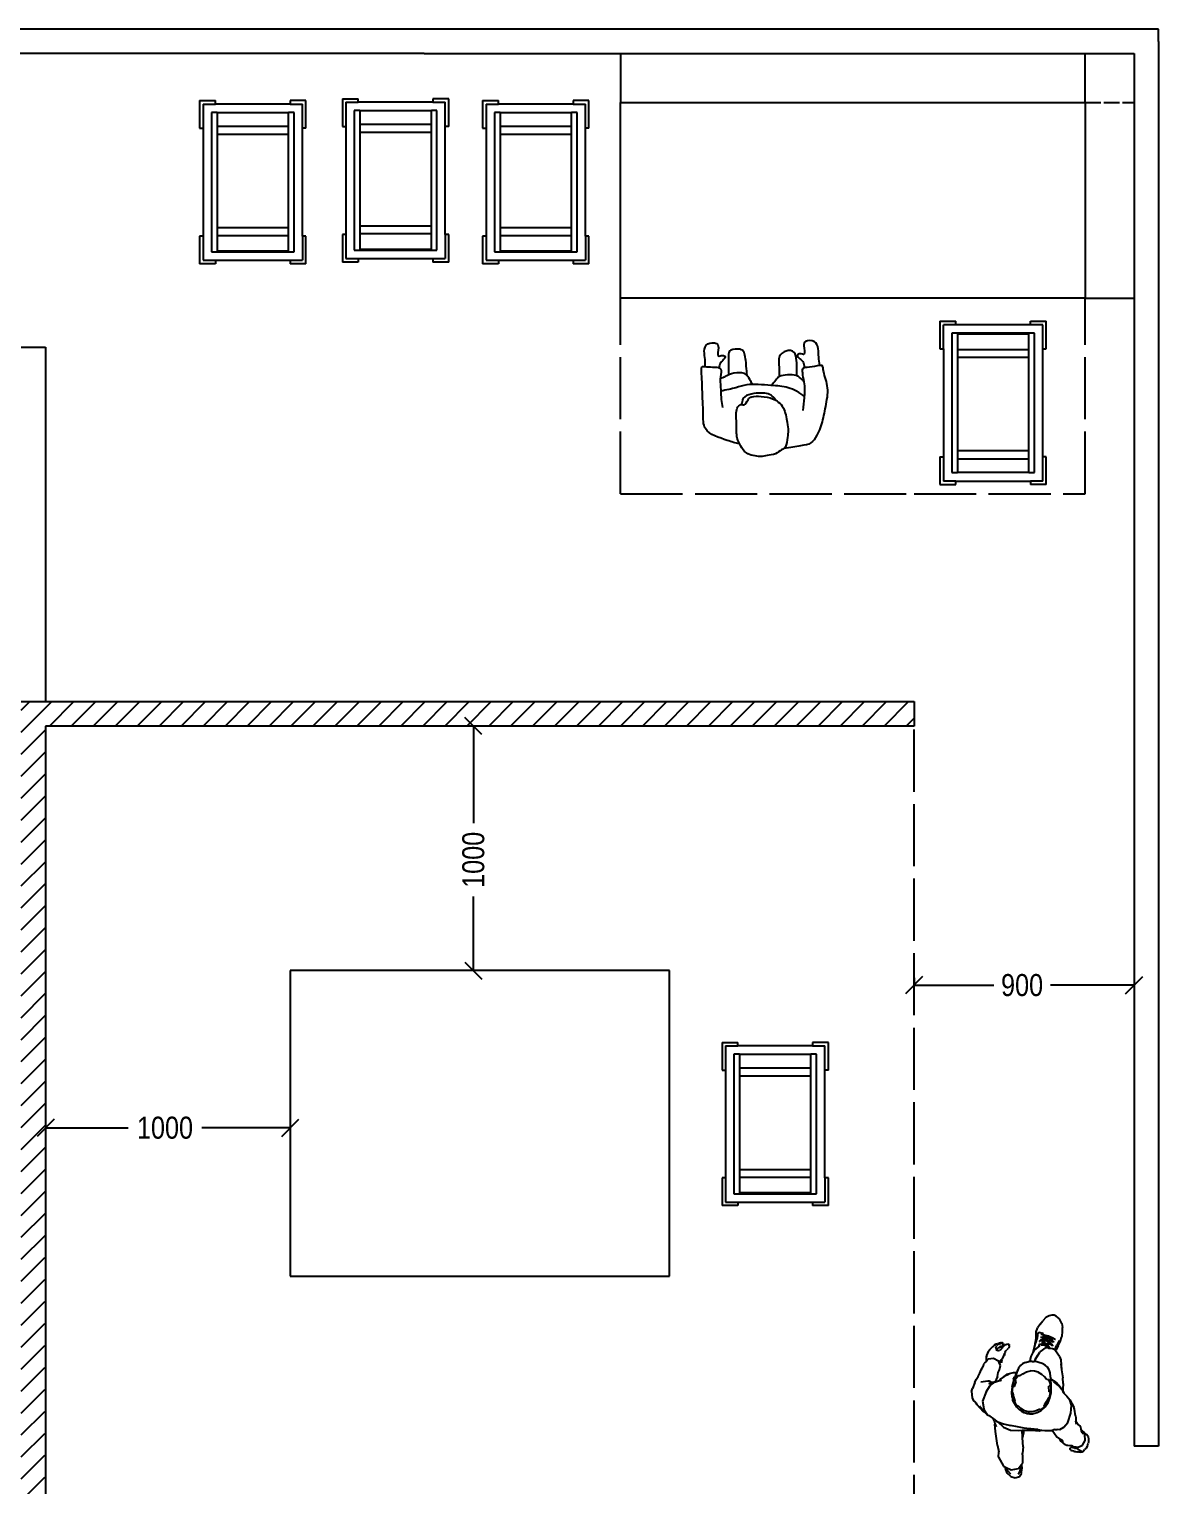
# Model space of a CAD drawing. Header units: millimetres. Extents: x -9564 to 78776, y -25260 to 24346.
# Drawn here: x 63986 to 68665, y -14037 to -8084 of the extents above; entities that cross this region are included whole.
import ezdxf

# ---------------------------------------------------------------- set-up
doc = ezdxf.new("R2010")
doc.units = ezdxf.units.MM
doc.header["$LTSCALE"] = 100
doc.linetypes.add('DASHED2', pattern=[0.762, 0.635, -0.127])
doc.linetypes.add('DASHEDX2', pattern=[3.048, 2.54, -0.508])
for name, color, linetype in [('Area proceso', 90, 'DASHEDX2'), ('Cotas secundarias', 81, 'Continuous'), ('Maquinas', 200, 'Continuous'), ('Mesas-estantes', 230, 'Continuous'), ('MUROS', 7, 'Continuous'), ('Personal', 20, 'Continuous'), ('Transporte semielaborado', 30, 'Continuous')]:
    doc.layers.add(name, color=color, linetype=linetype)
doc.styles.add('OpenSansCondensed-Light', font='OpenSansCondensed-Light.ttf')
doc.dimstyles.new('Cotas Mateo', dxfattribs={"dimtxt": 90, "dimasz": 70, "dimexe": 0.375, "dimexo": 0.125, "dimgap": 0.1, "dimtad": 1, "dimzin": 12, "dimdsep": 46, "dimtxsty": 'OpenSansCondensed-Light', "dimblk": 'OBLIQUE', "dimcen": 2.5, "dimazin": 3, "dimtfac": 0.5, "dimtmove": 2, "dimatfit": 3, "dimarcsym": 0})

# ---------------------------------------------------------------- blocks, each defined once
blk = doc.blocks.new('Bakery Trolley pl')
at = {"layer": 'Transporte semielaborado'}
for p, q in [((0.1804, 0.6253), (0.2371, 0.6253)), ((0.1804, 0.6253), (0.1804, 0.526)), ((0.2371, 0.6127), (0.1929, 0.6127)), ((0.1929, 0.526), (0.1929, 0.6127)), ((0.2229, 0.5827), (0.2229, 0.0827)), ((0.2429, 0.5827), (0.2229, 0.5827)), ((0.2371, 0.6127), (0.2371, 0.6253)), ((0.5048, 0.6127), (0.2371, 0.6127)), ((0.2429, 0.5827), (0.2429, 0.5798)), ((0.4989, 0.5827), (0.2429, 0.5827)), ((0.2429, 0.5798), (0.4989, 0.5798)), ((0.2429, 0.5798), (0.2429, 0.5245)), ((0.5189, 0.5827), (0.4989, 0.5827)), ((0.4989, 0.5798), (0.4989, 0.5827)), ((0.4989, 0.5245), (0.4989, 0.5798)), ((0.5048, 0.6127), (0.5048, 0.6253)), ((0.5048, 0.6253), (0.5615, 0.6253)), ((0.5489, 0.6127), (0.5048, 0.6127)), ((0.5189, 0.0827), (0.5189, 0.5827)), ((0.5489, 0.526), (0.5489, 0.6127)), ((0.5615, 0.526), (0.5615, 0.6253)), ((0.1804, 0.526), (0.1929, 0.526)), ((0.1929, 0.526), (0.1929, 0.1394)), ((0.2429, 0.5245), (0.4989, 0.5245)), ((0.2429, 0.5245), (0.2429, 0.4967)), ((0.4989, 0.4967), (0.4989, 0.5245)), ((0.5489, 0.526), (0.5615, 0.526)), ((0.5489, 0.1394), (0.5489, 0.526)), ((0.2429, 0.4967), (0.4989, 0.4967)), ((0.2429, 0.4967), (0.2429, 0.1615)), ((0.4989, 0.1615), (0.4989, 0.4967)), ((0.2429, 0.1615), (0.4989, 0.1615)), ((0.2429, 0.1615), (0.2429, 0.1325)), ((0.4989, 0.1325), (0.4989, 0.1615)), ((0.1804, 0.1394), (0.1929, 0.1394)), ((0.1804, 0.1394), (0.1804, 0.0402)), ((0.1929, 0.1394), (0.1929, 0.0527)), ((0.2429, 0.1325), (0.4989, 0.1325)), ((0.2429, 0.1325), (0.2429, 0.0827)), ((0.4989, 0.0827), (0.4989, 0.1325)), ((0.5615, 0.1394), (0.5489, 0.1394)), ((0.5489, 0.0527), (0.5489, 0.1394)), ((0.5615, 0.0402), (0.5615, 0.1394)), ((0.2371, 0.0527), (0.1929, 0.0527)), ((0.2229, 0.0827), (0.2429, 0.0827)), ((0.2371, 0.0402), (0.2371, 0.0527)), ((0.2371, 0.0527), (0.5048, 0.0527)), ((0.4989, 0.0827), (0.2429, 0.0827)), ((0.4989, 0.0827), (0.5189, 0.0827)), ((0.5048, 0.0527), (0.5048, 0.0402)), ((0.5489, 0.0527), (0.5048, 0.0527)), ((0.1804, 0.0402), (0.2371, 0.0402)), ((0.5615, 0.0402), (0.5048, 0.0402))]:
    blk.add_line(p, q, dxfattribs=at)
blk = doc.blocks.new('pa17-16')
for points, knots in [([(5.62, 2.5537), (5.6188, 2.5427), (5.6154, 2.5253), (5.6223, 2.4901), (5.6346, 2.4293), (5.661, 2.4064), (5.685, 2.3908), (5.7322, 2.3832), (5.7723, 2.3842), (5.7881, 2.3969), (5.8018, 2.4268), (5.8146, 2.4162), (5.8324, 2.4305), (5.8382, 2.4568), (5.8318, 2.5038), (5.8344, 2.5615), (5.8137, 2.5937), (5.7944, 2.6284), (5.7307, 2.6388), (5.7037, 2.6296), (5.6679, 2.626), (5.6442, 2.6055), (5.6228, 2.5961), (5.6214, 2.5667), (5.62, 2.5537)], [0, 0, 0, 0, 0.297584, 0.631064, 1.068635, 1.39533, 1.69617, 2.097861, 2.458938, 2.716293, 3.010442, 3.199165, 3.447293, 3.731671, 4.119196, 4.541864, 4.881702, 5.22714, 5.673063, 5.989311, 6.327668, 6.644571, 6.906626, 7.259736, 7.259736, 7.259736, 7.259736]), ([(5.5575, 2.4391), (5.5549, 2.4218), (5.5525, 2.3852), (5.5491, 2.3329), (5.5712, 2.2599), (5.5431, 2.2589), (5.5029, 2.2526), (5.4793, 2.2435), (5.4785, 2.2813), (5.4499, 2.3438), (5.4658, 2.4235), (5.4776, 2.5033), (5.5116, 2.5798), (5.5552, 2.585), (5.608, 2.5962), (5.6336, 2.6001)], [0, 0, 0, 0, 0.404899, 0.829805, 1.276298, 1.516647, 1.885942, 2.122553, 2.418487, 2.881882, 3.382407, 3.897515, 4.613825, 5.020942, 5.393355, 5.393355, 5.393355, 5.393355]), ([(5.8196, 2.5846), (5.837, 2.5819), (5.8817, 2.5675), (5.9755, 2.5418), (5.972, 2.4609), (5.9791, 2.3926), (5.9812, 2.315), (5.9891, 2.2612), (5.9692, 2.2664), (5.9401, 2.2663), (5.9063, 2.2668), (5.9005, 2.2811), (5.909, 2.3184), (5.9007, 2.3606), (5.9019, 2.4011), (5.8964, 2.4238), (5.8933, 2.4348)], [6.682038, 6.682038, 6.682038, 6.682038, 7.076266, 7.806153, 8.304227, 8.77662, 9.284333, 9.649979, 9.844608, 10.160206, 10.472731, 10.661147, 10.998544, 11.371438, 11.724832, 12.051545, 12.051545, 12.051545, 12.051545]), ([(5.5522, 2.3809), (5.573, 2.3653), (5.6222, 2.3398), (5.6924, 2.3383), (5.7952, 2.3323), (5.8376, 2.352), (5.881, 2.3613), (5.9019, 2.366)], [0, 0, 0, 0, 0.49262, 0.970296, 1.525877, 1.91054, 2.357805, 2.357805, 2.357805, 2.357805]), ([(5.6724, 2.3994), (5.675, 2.3947), (5.6837, 2.383), (5.7041, 2.3718), (5.7348, 2.3697), (5.774, 2.3728), (5.8085, 2.3874), (5.8116, 2.4015), (5.8144, 2.4199)], [0.121052, 0.121052, 0.121052, 0.121052, 0.297289, 0.584433, 0.895396, 1.26174, 1.600834, 1.760925, 1.760925, 1.760925, 1.760925]), ([(5.5552, 2.3206), (5.5597, 2.3147), (5.5706, 2.3043), (5.5892, 2.2916), (5.6248, 2.2913), (5.6613, 2.2967), (5.6731, 2.3154), (5.6858, 2.3299), (5.6912, 2.3378)], [0, 0, 0, 0, 0.262594, 0.520609, 0.853848, 1.185107, 1.43842, 1.738028, 1.738028, 1.738028, 1.738028]), ([(5.7713, 2.3359), (5.7736, 2.3305), (5.7786, 2.3203), (5.7954, 2.2951), (5.8154, 2.2848), (5.8612, 2.2906), (5.8838, 2.3057), (5.8988, 2.3117), (5.9058, 2.3148)], [0, 0, 0, 0, 0.233477, 0.532145, 0.79329, 1.163492, 1.458071, 1.725911, 1.725911, 1.725911, 1.725911]), ([(5.4915, 2.2484), (5.4936, 2.2374), (5.4981, 2.215), (5.4968, 2.1806), (5.512, 2.1445), (5.5569, 2.147), (5.5634, 2.1681), (5.5498, 2.2128), (5.5753, 2.1995), (5.5912, 2.209), (5.5741, 2.2257), (5.5617, 2.2339), (5.5559, 2.2515), (5.5556, 2.26)], [0, 0, 0, 0, 0.324329, 0.654038, 0.980089, 1.31306, 1.562526, 1.890179, 2.123217, 2.319335, 2.559559, 2.78492, 3.066636, 3.066636, 3.066636, 3.066636]), ([(5.5867, 2.2952), (5.5866, 2.2877), (5.5872, 2.2667), (5.5883, 2.1873), (5.6353, 2.19), (5.6673, 2.2128), (5.6606, 2.2618), (5.6599, 2.2881), (5.6606, 2.3008)], [0.078483, 0.078483, 0.078483, 0.078483, 0.321516, 0.797556, 1.122606, 1.448668, 1.830958, 2.166281, 2.166281, 2.166281, 2.166281]), ([(5.7943, 2.2992), (5.7951, 2.2858), (5.7984, 2.2614), (5.8038, 2.2002), (5.8255, 2.1869), (5.8672, 2.191), (5.8755, 2.2117), (5.8718, 2.2605), (5.8715, 2.286), (5.871, 2.2978)], [0, 0, 0, 0, 0.353805, 0.775896, 1.041599, 1.377968, 1.615337, 2.001902, 2.313716, 2.313716, 2.313716, 2.313716]), ([(5.9713, 2.2652), (5.9703, 2.2553), (5.9686, 2.234), (5.9786, 2.2017), (5.9668, 2.1644), (5.9218, 2.1628), (5.9134, 2.1832), (5.9229, 2.229), (5.8988, 2.2135), (5.882, 2.2215), (5.8976, 2.2397), (5.908, 2.248), (5.912, 2.2618), (5.9127, 2.2683)], [0.038839, 0.038839, 0.038839, 0.038839, 0.324329, 0.654038, 0.980089, 1.31306, 1.562526, 1.890179, 2.123217, 2.319335, 2.559559, 2.78492, 2.989829, 2.989829, 2.989829, 2.989829])]:
    blk.add_open_spline(points, degree=3, knots=knots)
blk = doc.blocks.new('_OBLIQUE')
at = {"color": 0, "linetype": 'ByBlock'}
blk.add_line((-0.5, -0.5), (0.5, 0.5), dxfattribs=at)
blk = doc.blocks.new('*D44')
at = {"layer": 'Cotas secundarias', "color": 0, "lineweight": -2, "transparency": 16777216}
for p, q in [((64053.1, -12559.2), (64053.1, -12577.6)), ((65053.1, -12559.2), (65053.1, -12577.6)), ((64053.1, -12577.2), (64390.9, -12577.2)), ((65053.1, -12577.2), (64691.1, -12577.2))]:
    blk.add_line(p, q, dxfattribs=at)
at = {"layer": 'Defpoints', "color": 0, "transparency": 16777216}
for p in [(64053.1, -12559.1), (65053.1, -12559.1), (64053.1, -12577.2)]:
    blk.add_point(p, dxfattribs=at)
at = {"layer": 'Cotas secundarias', "color": 0, "lineweight": -2, "transparency": 16777216, "xscale": 70, "yscale": 70, "zscale": 70, "rotation": 180}
blk.add_blockref('_OBLIQUE', (64053.1, -12577.2), dxfattribs=at)
at = {"layer": 'Cotas secundarias', "color": 0, "lineweight": -2, "transparency": 16777216, "xscale": 70, "yscale": 70, "zscale": 70}
blk.add_blockref('_OBLIQUE', (65053.1, -12577.2), dxfattribs=at)
at = {"layer": 'Cotas secundarias', "color": 0, "transparency": 16777216, "insert": (64541, -12577.2), "char_height": 90, "attachment_point": 5, "style": 'OpenSansCondensed-Light'}
blk.add_mtext('1000', dxfattribs=at)
blk = doc.blocks.new('*D45')
at = {"layer": 'Cotas secundarias', "color": 0, "lineweight": -2, "transparency": 16777216}
for p, q in [((65828, -10934.1), (65801.4, -10934.1)), ((65801.8, -10934.1), (65801.8, -11331.1)), ((65801.8, -11934.1), (65801.8, -11631.3)), ((65828, -11934.1), (65801.4, -11934.1))]:
    blk.add_line(p, q, dxfattribs=at)
at = {"layer": 'Defpoints', "color": 0, "transparency": 16777216}
for p in [(65801.8, -10934.1), (65828.1, -10934.1), (65828.1, -11934.1)]:
    blk.add_point(p, dxfattribs=at)
at = {"layer": 'Cotas secundarias', "color": 0, "lineweight": -2, "transparency": 16777216, "xscale": 70, "yscale": 70, "zscale": 70}
for p, rotation in [((65801.8, -10934.1), 90), ((65801.8, -11934.1), 270)]:
    blk.add_blockref('_OBLIQUE', p, dxfattribs=dict(at, rotation=rotation))
at = {"layer": 'Cotas secundarias', "color": 0, "transparency": 16777216, "insert": (65801.8, -11481.2), "char_height": 90, "attachment_point": 5, "rotation": 90, "style": 'OpenSansCondensed-Light'}
blk.add_mtext('1000', dxfattribs=at)
blk = doc.blocks.new('*D46')
at = {"layer": 'Cotas secundarias', "color": 0, "lineweight": -2, "transparency": 16777216}
for p, q in [((67603.1, -11963.3), (67603.1, -11994.3)), ((68503.1, -11963.3), (68503.1, -11994.3)), ((67603.1, -11993.9), (67929, -11993.9)), ((68503.1, -11993.9), (68160.6, -11993.9))]:
    blk.add_line(p, q, dxfattribs=at)
at = {"layer": 'Defpoints', "color": 0, "transparency": 16777216}
for p in [(67603.1, -11963.2), (68503.1, -11963.2), (68503.1, -11993.9)]:
    blk.add_point(p, dxfattribs=at)
at = {"layer": 'Cotas secundarias', "color": 0, "lineweight": -2, "transparency": 16777216, "xscale": 70, "yscale": 70, "zscale": 70, "rotation": 180}
blk.add_blockref('_OBLIQUE', (67603.1, -11993.9), dxfattribs=at)
at = {"layer": 'Cotas secundarias', "color": 0, "lineweight": -2, "transparency": 16777216, "xscale": 70, "yscale": 70, "zscale": 70}
blk.add_blockref('_OBLIQUE', (68503.1, -11993.9), dxfattribs=at)
at = {"layer": 'Cotas secundarias', "color": 0, "transparency": 16777216, "insert": (68044.8, -11993.9), "char_height": 90, "attachment_point": 5, "style": 'OpenSansCondensed-Light'}
blk.add_mtext('900', dxfattribs=at)

msp = doc.modelspace()

# ---------------------------------------------------------------- hatches: boundary and pattern name
at = {"layer": 'Maquinas', "linetype": 'DASHED2', "true_color": 0xffffff}
h = msp.add_hatch(dxfattribs=at)
h.set_pattern_fill('ANSI31', scale=20)
h.set_pattern_definition([(45, (24911.81, 198.96), (-44.90128, 44.90128), [])])
h.paths.add_polyline_path([(64053.09, -17333.574), (64045.986, -17333.574), (64045.986, -16753.574), (64053.09, -10934.072), (67603.09, -10934.072), (67603.09, -10884.072), (67603.09, -10834.072), (63953.09, -10834.072), (63953.09, -20427.871), (63948.538, -21807.991), (68865.508, -21807.991), (68865.508, -21707.991), (64053.09, -21707.991)])

# ---------------------------------------------------------------- linework, layer by layer
for p, q in [((68603.09, -8134.072), (68603.09, -13878.309)), ((64364.011, -8184.072), (58079.848, -8184.139)), ((65600.575, -8184.072), (64364.011, -8184.072)), ((65600.575, -8184.072), (67603.09, -8184.072)), ((67603.09, -8184.072), (67803.09, -8184.072)), ((67803.09, -8184.072), (68303.09, -8184.072)), ((68303.09, -8184.072), (68503.09, -8184.072)), ((68503.09, -8184.072), (68503.09, -10335.127)), ((68503.09, -10335.127), (68503.09, -13878.309)), ((63953.09, -10834.072), (67603.09, -10834.072)), ((64053.09, -10934.072), (64053.09, -21707.991)), ((67603.09, -10934.072), (64053.09, -10934.072))]:
    msp.add_line(p, q)
at = {"color": 3, "linetype": 'DASHED2'}
msp.add_line((68303.09, -8384.072), (68503.09, -8384.072), dxfattribs=at)
at = {"linetype": 'DASHED2'}
for p, q in [((67603.09, -10834.072), (67603.09, -10884.072)), ((67603.09, -10884.072), (67603.09, -10934.072))]:
    msp.add_line(p, q, dxfattribs=at)
at = {"layer": 'Area proceso', "color": 3}
for p, q in [((66403.09, -8184.072), (66403.09, -8384.072)), ((68303.09, -8384.072), (68303.09, -8184.072)), ((66403.09, -9984.072), (66403.09, -9184.072)), ((68303.09, -9984.072), (68303.09, -9184.072)), ((68303.09, -9184.072), (68503.09, -9184.072)), ((66403.09, -9984.072), (67603.09, -9984.072)), ((67603.09, -9984.072), (68303.09, -9984.072)), ((67603.09, -16384.072), (67603.09, -10934.072))]:
    msp.add_line(p, q, dxfattribs=at)
at = {"layer": 'Maquinas', "color": 0}
for p, q in [((63953.09, -9384.077), (64053.09, -9384.077)), ((64053.09, -9384.077), (64053.09, -10834.072))]:
    msp.add_line(p, q, dxfattribs=at)
at = {"layer": 'Maquinas'}
for p, q in [((66603.09, -11934.072), (65053.09, -11934.072)), ((65053.09, -11934.072), (65053.09, -13184.072)), ((66603.09, -13184.072), (66603.09, -11934.072)), ((65053.09, -13184.072), (66603.09, -13184.072))]:
    msp.add_line(p, q, dxfattribs=at)
at = {"layer": 'Mesas-estantes'}
for p, q in [((66403.09, -9184.072), (66403.09, -8384.072)), ((66403.09, -8384.072), (68303.09, -8384.072)), ((68303.09, -8384.072), (68303.09, -9184.072)), ((67603.09, -9184.072), (66403.09, -9184.072)), ((68303.09, -9184.072), (67603.09, -9184.072))]:
    msp.add_line(p, q, dxfattribs=at)
at = {"layer": 'MUROS', "color": 0}
for p, q in [((68503.09, -8084.072), (58079.848, -8084.072)), ((68603.09, -8084.072), (68503.09, -8084.072)), ((68603.09, -8134.072), (68603.09, -8084.072)), ((68603.09, -13878.309), (68503.09, -13878.309))]:
    msp.add_line(p, q, dxfattribs=at)
at = {"layer": 'Personal'}
for p, q in [((68107.768, -13396.395), (68109.029, -13393.916)), ((68118.738, -13379.648), (68109.029, -13393.916)), ((68118.738, -13379.648), (68129.659, -13365.828)), ((68141.527, -13352.094), (68129.659, -13365.828)), ((68155.878, -13345.54), (68141.527, -13352.094)), ((68166.812, -13342.777), (68155.878, -13345.54)), ((68175.919, -13343.807), (68166.812, -13342.777)), ((68184.336, -13347.717), (68175.919, -13343.807)), ((68197.095, -13358.55), (68184.336, -13347.717)), ((68206.646, -13376.878), (68197.095, -13358.55)), ((68206.646, -13376.878), (68209.581, -13393.255)), ((68210.632, -13409.472), (68209.581, -13393.255)), ((68098.73, -13458.662), (68101.517, -13446.304)), ((68101.909, -13450.315), (68098.73, -13458.662)), ((68101.517, -13446.304), (68102.236, -13436.087)), ((68101.517, -13446.304), (68102.568, -13441.647)), ((68101.909, -13450.315), (68107.684, -13435.396)), ((68102.236, -13436.087), (68102.719, -13411.566)), ((68103.299, -13436.089), (68102.568, -13441.647)), ((68102.568, -13441.647), (68103.743, -13436.435)), ((68102.719, -13411.566), (68107.768, -13396.395)), ((68107.684, -13435.396), (68110.539, -13415.878)), ((68110.539, -13415.878), (68115.421, -13412.576)), ((68115.421, -13412.576), (68125.962, -13416.407)), ((68116.522, -13447.572), (68116.517, -13448.321)), ((68116.517, -13448.321), (68116.541, -13450.86)), ((68116.564, -13448.329), (68116.517, -13448.321)), ((68119.699, -13445.576), (68116.522, -13447.572)), ((68116.541, -13450.86), (68117.701, -13451.025)), ((68119.001, -13450.162), (68118.447, -13450.489)), ((68121.299, -13448.786), (68119.001, -13450.162)), ((68128.485, -13444.343), (68119.699, -13445.576)), ((68123.385, -13433.859), (68120.601, -13434.205)), ((68128.165, -13447.813), (68121.299, -13448.786)), ((68122.176, -13421.619), (68122.09, -13421.843)), ((68124.45, -13422.364), (68122.176, -13421.619)), ((68129.514, -13434.013), (68123.385, -13433.859)), ((68131.166, -13424.08), (68124.45, -13422.364)), ((68124.832, -13436.419), (68124.68, -13436.438)), ((68127.269, -13436.462), (68124.832, -13436.419)), ((68127.915, -13450.525), (68125.061, -13461.29)), ((68132.295, -13420.053), (68125.962, -13416.407)), ((68128.165, -13447.813), (68127.915, -13450.525)), ((68133.464, -13447.061), (68128.165, -13447.813)), ((68129.211, -13436.475), (68128.485, -13444.343)), ((68132.941, -13443.718), (68128.485, -13444.343)), ((68136.552, -13436.623), (68129.387, -13436.499)), ((68137.841, -13456.507), (68129.396, -13452.016)), ((68130.654, -13426.825), (68129.514, -13434.013)), ((68135.955, -13434.175), (68129.514, -13434.013)), ((68132.295, -13420.053), (68131.166, -13424.08)), ((68135.296, -13425.136), (68131.166, -13424.08)), ((68135.073, -13428.21), (68131.398, -13427.189)), ((68138.124, -13440.847), (68132.557, -13438.79)), ((68132.941, -13443.718), (68137.809, -13443.734)), ((68134.629, -13430.372), (68133.018, -13429.645)), ((68133.464, -13447.061), (68144.002, -13447.134)), ((68144.42, -13434.228), (68134.629, -13430.372)), ((68152.238, -13432.536), (68135.073, -13428.21)), ((68152.89, -13429.726), (68135.296, -13425.136)), ((68140.533, -13434.612), (68135.955, -13434.175)), ((68147.849, -13437.541), (68136.552, -13436.623)), ((68137.809, -13443.734), (68137.054, -13443.424)), ((68137.809, -13443.734), (68137.85, -13443.757)), ((68137.85, -13443.757), (68143.861, -13443.805)), ((68143.861, -13443.805), (68138.124, -13440.847)), ((68147.001, -13435.23), (68140.533, -13434.612)), ((68143.861, -13443.805), (68145.243, -13443.817)), ((68144.002, -13447.134), (68147.696, -13449.162)), ((68144.002, -13447.134), (68145.024, -13447.141)), ((68147.001, -13435.23), (68144.42, -13434.228)), ((68145.623, -13447.318), (68145.024, -13447.141)), ((68157.182, -13447.34), (68145.243, -13443.817)), ((68148.547, -13435.378), (68147.001, -13435.23)), ((68158.355, -13459.191), (68147.696, -13449.162)), ((68148.661, -13437.606), (68147.849, -13437.541)), ((68148.547, -13435.378), (68161.095, -13438.146)), ((68151.663, -13438.292), (68148.661, -13437.606)), ((68152.028, -13449.207), (68150.546, -13447.887)), ((68156.075, -13450.401), (68152.028, -13449.207)), ((68160.213, -13456.503), (68152.028, -13449.207)), ((68168.784, -13439.339), (68152.238, -13432.536)), ((68170.224, -13436.945), (68152.89, -13429.726)), ((68153.898, -13440.157), (68153.967, -13440.184)), ((68163.205, -13446.695), (68153.967, -13440.184)), ((68156.569, -13439.412), (68155.891, -13438.963)), ((68159.557, -13451.956), (68156.075, -13450.401)), ((68160.025, -13440.201), (68156.569, -13439.412)), ((68165.029, -13445.015), (68156.569, -13439.412)), ((68168.854, -13452.881), (68157.182, -13447.34)), ((68160.025, -13440.201), (68162.929, -13441.139)), ((68161.095, -13438.146), (68169.041, -13440.328)), ((68164.848, -13454.319), (68161.731, -13452.927)), ((68171.961, -13454.15), (68163.205, -13446.695)), ((68174.216, -13452.604), (68165.029, -13445.015)), ((68173.76, -13442.12), (68168.784, -13439.339)), ((68168.854, -13452.881), (68169.552, -13453.203)), ((68179.512, -13442.063), (68170.224, -13436.945)), ((68175.483, -13454.05), (68174.216, -13452.604)), ((68180.866, -13443.005), (68179.512, -13442.063)), ((68196.913, -13446.486), (68187.136, -13465.776)), ((68191.713, -13468.468), (68201.473, -13447.909)), ((68201.473, -13447.909), (68206.578, -13434.251)), ((68206.578, -13434.251), (68208.864, -13428.452)), ((68206.578, -13434.251), (68207.641, -13431.408)), ((68208.864, -13428.452), (68210.632, -13409.472)), ((67899.25, -13515.25), (67900.02, -13511.23)), ((67899.25, -13515.25), (67899.941, -13511.32)), ((67899.941, -13511.32), (67900.054, -13511.05)), ((67899.941, -13511.32), (67900.02, -13511.23)), ((67900.02, -13511.23), (67900.054, -13511.05)), ((67900.054, -13511.05), (67901.098, -13505.597)), ((67906.478, -13491.939), (67901.098, -13505.597)), ((67906.478, -13491.939), (67913.143, -13484.076)), ((67913.143, -13484.076), (67922.634, -13474.059)), ((67925.104, -13472.215), (67922.634, -13474.059)), ((67930.113, -13466.856), (67925.104, -13472.215)), ((67932.528, -13464.351), (67930.113, -13466.856)), ((67932.528, -13464.351), (67936.721, -13461.591)), ((67941.392, -13461.529), (67936.721, -13461.591)), ((67939.129, -13472.058), (67937.969, -13473.533)), ((67938.453, -13480.088), (67937.969, -13473.533)), ((67943.357, -13486.558), (67938.453, -13480.088)), ((67938.838, -13484.948), (67943.357, -13486.558)), ((67939.129, -13472.058), (67942.217, -13466.627)), ((67941.392, -13461.529), (67945.351, -13460.725)), ((67943.83, -13464.044), (67942.217, -13466.627)), ((67943.186, -13483.377), (67942.465, -13478.633)), ((67943.186, -13483.377), (67946.001, -13478.517)), ((67943.58, -13485.968), (67943.186, -13483.377)), ((67943.357, -13486.558), (67944.364, -13486.916)), ((67944.364, -13486.916), (67943.58, -13485.968)), ((67946.569, -13463.258), (67943.83, -13464.044)), ((67944.364, -13486.916), (67945.819, -13487.435)), ((67949.259, -13458.791), (67945.351, -13460.725)), ((67947.315, -13486.154), (67945.819, -13487.435)), ((67945.819, -13487.435), (67947.924, -13488.185)), ((67946.152, -13478.151), (67946.001, -13478.517)), ((67946.775, -13476.631), (67946.152, -13478.151)), ((67949.115, -13477.036), (67946.152, -13478.151)), ((67950.82, -13461.948), (67946.569, -13463.258)), ((67947.854, -13488.212), (67947.924, -13488.185)), ((67947.924, -13488.185), (67953.406, -13486.032)), ((67949.115, -13477.036), (67951.685, -13475.28)), ((67952.632, -13458.101), (67949.259, -13458.791)), ((67954.742, -13460.485), (67950.82, -13461.948)), ((67951.685, -13475.28), (67953.908, -13473.761)), ((67952.657, -13475.151), (67951.685, -13475.28)), ((67955.707, -13457.498), (67952.632, -13458.101)), ((67957.441, -13474.069), (67952.657, -13475.151)), ((67957.513, -13483.733), (67953.406, -13486.032)), ((67954.367, -13473.278), (67953.908, -13473.761)), ((67956.5, -13471.035), (67954.367, -13473.278)), ((67956.158, -13472.896), (67954.367, -13473.278)), ((67957.125, -13459.768), (67954.742, -13460.485)), ((67958.54, -13456.644), (67955.707, -13457.498)), ((67959.173, -13471.75), (67956.158, -13472.896)), ((67959.854, -13459.473), (67957.125, -13459.768)), ((67960.494, -13473.396), (67957.441, -13474.069)), ((67962.455, -13479.626), (67957.513, -13483.733)), ((67959.285, -13456.053), (67958.54, -13456.644)), ((67959.496, -13456.356), (67958.54, -13456.644)), ((67961.267, -13470.954), (67959.173, -13471.75)), ((67959.326, -13471.776), (67959.173, -13471.75)), ((67959.285, -13456.053), (67961.777, -13455.668)), ((67959.326, -13471.776), (67961.984, -13473.657)), ((67963.787, -13458.462), (67959.854, -13459.473)), ((67961.984, -13473.657), (67960.494, -13473.396)), ((67965.237, -13468.41), (67961.267, -13470.954)), ((67963.639, -13455.867), (67961.777, -13455.668)), ((67961.984, -13473.657), (67963.628, -13476.667)), ((67962.455, -13479.626), (67963.162, -13478.559)), ((67963.125, -13522.677), (67969.606, -13511.241)), ((67963.162, -13478.559), (67965.34, -13475.27)), ((67963.628, -13476.667), (67963.162, -13478.559)), ((67966.344, -13457.974), (67963.639, -13455.867)), ((67966.344, -13457.974), (67963.787, -13458.462)), ((67965.237, -13468.41), (67967.188, -13466.663)), ((67965.34, -13475.27), (67966.728, -13473.038)), ((67967.082, -13458.841), (67966.344, -13457.974)), ((67968.266, -13471.018), (67966.728, -13473.038)), ((67967.082, -13458.841), (67968.375, -13461.871)), ((67967.188, -13466.663), (67967.613, -13464.491)), ((67968.375, -13461.871), (67967.613, -13464.491)), ((67967.613, -13464.491), (67968.029, -13462.367)), ((67971.169, -13467.766), (67968.266, -13471.018)), ((67969.606, -13511.241), (67970.35, -13508.334)), ((67970.35, -13508.334), (67971.717, -13502.998)), ((67971.212, -13507.843), (67970.35, -13508.334)), ((67971.169, -13467.766), (67974.605, -13465.03)), ((67972.767, -13505.194), (67971.212, -13507.843)), ((67971.717, -13502.998), (67972.588, -13501.389)), ((67971.717, -13502.998), (67971.767, -13502.808)), ((67972.584, -13501.349), (67972.685, -13501.21)), ((67972.584, -13501.349), (67972.588, -13501.389)), ((67972.588, -13501.389), (67972.666, -13502.084)), ((67972.679, -13501.179), (67973.354, -13499.974)), ((67972.679, -13501.179), (67972.685, -13501.21)), ((67972.685, -13501.21), (67972.848, -13502.083)), ((67972.848, -13502.083), (67972.767, -13505.194)), ((67973.354, -13499.974), (67975.337, -13495.598)), ((67974.605, -13465.03), (67978.847, -13462.615)), ((67975.898, -13492.595), (67975.337, -13495.598)), ((67975.898, -13492.595), (67977.177, -13490.53)), ((67976.068, -13491.69), (67975.898, -13492.595)), ((67977.177, -13490.53), (67980.843, -13486.976)), ((67978.847, -13462.615), (67982.632, -13461.234)), ((67980.843, -13486.976), (67982.572, -13485.349)), ((67986.918, -13481.323), (67982.572, -13485.349)), ((67982.632, -13461.234), (67986.851, -13460.913)), ((67986.851, -13460.913), (67991.513, -13463.742)), ((67986.918, -13481.323), (67988.879, -13477.972)), ((67990.092, -13475.609), (67988.879, -13477.972)), ((67991.618, -13472.531), (67990.092, -13475.609)), ((67991.852, -13466.087), (67991.362, -13464.04)), ((67991.513, -13463.742), (67991.852, -13466.087)), ((67992.525, -13468.898), (67991.618, -13472.531)), ((67992.525, -13468.898), (67991.852, -13466.087)), ((68080.905, -13512.054), (68077.479, -13524.522)), ((68089.401, -13495.323), (68080.905, -13512.054)), ((68098.73, -13458.662), (68089.401, -13495.323)), ((68094.188, -13485.897), (68089.401, -13495.323)), ((68116.063, -13468.259), (68094.188, -13485.897)), ((68098.686, -13523.953), (68109.532, -13507.298)), ((68099.641, -13522.875), (68117.513, -13495.042)), ((68109.434, -13507.381), (68109.532, -13507.298)), ((68109.532, -13507.298), (68117.513, -13495.042)), ((68113.436, -13465.764), (68113.428, -13468.896)), ((68113.428, -13468.896), (68113.909, -13469.016)), ((68113.735, -13464.938), (68113.436, -13465.764)), ((68113.743, -13465.861), (68113.665, -13465.836)), ((68117.101, -13462.794), (68113.735, -13464.938)), ((68116.23, -13468.162), (68116.063, -13468.259)), ((68117.799, -13466.9), (68116.23, -13468.162)), ((68125.061, -13461.29), (68117.101, -13462.794)), ((68118.454, -13493.583), (68117.513, -13495.042)), ((68118.454, -13493.583), (68142.806, -13475.904)), ((68123.084, -13466.052), (68122.829, -13466.096)), ((68123.117, -13466.059), (68123.084, -13466.052)), ((68123.832, -13465.925), (68123.117, -13466.059)), ((68123.832, -13465.925), (68123.762, -13466.188)), ((68130.021, -13464.868), (68123.832, -13465.925)), ((68139.406, -13467.891), (68124.522, -13466.209)), ((68129.626, -13460.428), (68125.061, -13461.29)), ((68136.592, -13459.878), (68129.626, -13460.428)), ((68140.684, -13464.033), (68130.021, -13464.868)), ((68131.056, -13456.571), (68136.361, -13459.643)), ((68136.592, -13459.878), (68136.361, -13459.643)), ((68140.907, -13459.537), (68136.592, -13459.878)), ((68140.907, -13459.537), (68137.841, -13456.507)), ((68151.667, -13477.245), (68139.406, -13467.891)), ((68141.878, -13463.94), (68140.684, -13464.033)), ((68145.671, -13469.097), (68140.684, -13464.033)), ((68142.287, -13459.428), (68140.907, -13459.537)), ((68145.375, -13464.601), (68141.878, -13463.94)), ((68142.287, -13459.428), (68155.231, -13462.037)), ((68142.806, -13475.904), (68151.667, -13477.245)), ((68151.532, -13475.338), (68145.671, -13469.097)), ((68151.815, -13475.336), (68145.671, -13469.097)), ((68146.186, -13464.755), (68146.004, -13464.575)), ((68153.571, -13466.152), (68146.186, -13464.755)), ((68153.573, -13472.056), (68146.186, -13464.755)), ((68153.207, -13477.478), (68151.532, -13475.338)), ((68151.667, -13477.245), (68153.207, -13477.478)), ((68153.207, -13477.478), (68158.668, -13478.305)), ((68155.313, -13466.617), (68153.571, -13466.152)), ((68158.668, -13478.305), (68153.573, -13472.056)), ((68163.391, -13464.595), (68155.231, -13462.037)), ((68163.391, -13464.595), (68158.355, -13459.191)), ((68158.668, -13478.305), (68169.773, -13479.986)), ((68169.91, -13466.375), (68160.213, -13456.503)), ((68167.111, -13468.587), (68163.391, -13464.595)), ((68167.111, -13468.587), (68167.663, -13470.061)), ((68169.773, -13479.986), (68177.038, -13482.623)), ((68170.821, -13468.639), (68169.91, -13466.375)), ((68171.961, -13454.15), (68172.273, -13454.564)), ((68178.754, -13485.022), (68177.038, -13482.623)), ((68178.754, -13485.022), (68187.136, -13465.776)), ((68178.978, -13485.336), (68178.754, -13485.022)), ((68178.978, -13485.336), (68187.74, -13467.439)), ((68181.691, -13489.129), (68178.978, -13485.336)), ((68181.809, -13488.904), (68181.691, -13489.129)), ((68181.816, -13489.303), (68181.691, -13489.129)), ((68184.191, -13484.983), (68181.816, -13489.303)), ((68198.12, -13512.101), (68181.816, -13489.303)), ((68191.713, -13468.468), (68184.191, -13484.983)), ((68198.12, -13512.101), (68202.936, -13525.33)), ((67872.078, -13580.341), (67877.642, -13567.318)), ((67877.642, -13567.318), (67881.696, -13559.874)), ((67881.696, -13559.874), (67887.438, -13550.242)), ((67887.438, -13550.242), (67890.371, -13539.168)), ((67898.743, -13530.843), (67890.371, -13539.168)), ((67898.721, -13524.674), (67899.25, -13515.25)), ((67898.851, -13529.389), (67898.721, -13524.674)), ((67905.878, -13523.747), (67898.743, -13530.843)), ((67898.743, -13530.843), (67898.851, -13529.389)), ((67898.851, -13529.389), (67898.915, -13528.523)), ((67928.366, -13520.748), (67905.878, -13523.747)), ((67948.518, -13530.755), (67928.366, -13520.748)), ((67947.267, -13578.2), (67952.343, -13567.006)), ((67949.932, -13534.281), (67948.518, -13530.755)), ((67949.932, -13534.281), (67954.421, -13531.319)), ((67950.641, -13536.051), (67949.932, -13534.281)), ((67950.641, -13536.051), (67954.421, -13531.319)), ((67950.889, -13536.67), (67950.641, -13536.051)), ((67951.189, -13536.724), (67950.889, -13536.67)), ((67956.02, -13549.467), (67950.889, -13536.67)), ((67951.189, -13536.724), (67956.818, -13536.517)), ((67952.343, -13567.006), (67956.02, -13549.467)), ((67954.421, -13531.319), (67959.357, -13526.418)), ((67961.333, -13534.915), (67956.818, -13536.517)), ((67959.357, -13526.418), (67959.605, -13526.171)), ((67961.971, -13527.614), (67959.357, -13526.418)), ((67959.605, -13526.171), (67963.125, -13522.677)), ((67961.069, -13526.837), (67959.605, -13526.171)), ((67961.069, -13526.837), (67961.971, -13527.614)), ((67961.333, -13534.915), (67962.969, -13530.902)), ((67962.969, -13530.902), (67961.971, -13527.614)), ((68024.874, -13572.777), (68020.329, -13584.643)), ((68030.214, -13560.296), (68024.607, -13573.191)), ((68030.432, -13559.914), (68024.874, -13572.777)), ((68030.214, -13560.296), (68030.432, -13559.914)), ((68038.295, -13549.094), (68030.432, -13559.914)), ((68038.041, -13549.302), (68030.432, -13559.914)), ((68038.295, -13549.094), (68038.041, -13549.302)), ((68047.668, -13541.402), (68038.295, -13549.094)), ((68058.926, -13536.063), (68047.668, -13541.402)), ((68058.926, -13536.063), (68072.874, -13532.722)), ((68062.53, -13575.22), (68078.86, -13571.213)), ((68076.628, -13532.638), (68072.874, -13532.722)), ((68077.479, -13524.522), (68076.628, -13532.638)), ((68085.996, -13532.421), (68076.628, -13532.638)), ((68094.921, -13571.539), (68078.86, -13571.213)), ((68086.059, -13532.428), (68085.996, -13532.421)), ((68086.059, -13532.428), (68094.309, -13532.863)), ((68094.309, -13532.863), (68094.406, -13532.258)), ((68100.36, -13533.183), (68094.309, -13532.863)), ((68098.686, -13523.953), (68094.674, -13532.059)), ((68110.381, -13575.909), (68094.921, -13571.539)), ((68113.374, -13536.345), (68100.36, -13533.183)), ((68126.821, -13540.739), (68113.374, -13536.345)), ((68138.508, -13547.513), (68126.821, -13540.739)), ((68148.396, -13556.392), (68138.508, -13547.513)), ((68155.031, -13566.227), (68148.396, -13556.392)), ((68159.511, -13579.12), (68155.031, -13566.227)), ((68202.879, -13542.431), (68206.249, -13566.079)), ((68202.936, -13525.33), (68206.249, -13566.079)), ((68206.249, -13566.079), (68211.035, -13599.66)), ((67851.996, -13618.759), (67842.02, -13643.437)), ((67851.996, -13618.759), (67856.814, -13606.558)), ((67856.814, -13606.558), (67864.807, -13593.772)), ((67864.807, -13593.772), (67872.078, -13580.341)), ((67875.936, -13616.273), (67905.083, -13612.267)), ((67898.333, -13656.763), (67914.144, -13630.34)), ((67905.083, -13612.267), (67909.982, -13612.324)), ((67919.064, -13621.062), (67908.041, -13623.594)), ((67919.064, -13621.062), (67909.31, -13624.117)), ((67909.982, -13612.324), (67918.181, -13616.54)), ((67918.181, -13616.54), (67913.133, -13615.264)), ((67914.144, -13630.34), (67934.559, -13616.209)), ((67924.066, -13618.028), (67918.181, -13616.54)), ((67926.554, -13618.716), (67919.064, -13621.062)), ((67926.554, -13618.716), (67924.066, -13618.028)), ((67934.559, -13616.209), (67926.554, -13618.716)), ((67934.559, -13616.209), (67936.19, -13615.736)), ((67936.19, -13615.736), (67936.846, -13612.025)), ((67936.19, -13615.736), (67936.321, -13615.697)), ((67939.299, -13606.246), (67936.321, -13615.697)), ((67936.321, -13615.697), (67948.925, -13612.036)), ((67944.28, -13593.422), (67939.299, -13606.246)), ((67944.28, -13593.422), (67947.267, -13578.2)), ((67948.925, -13612.036), (67952.256, -13611.007)), ((67958.532, -13603.24), (67952.256, -13611.007)), ((67952.256, -13611.007), (67955.125, -13610.121)), ((67955.125, -13610.121), (67960.174, -13606.421)), ((67955.125, -13610.121), (67959.41, -13608.799)), ((67980.89, -13586.27), (67958.532, -13603.24)), ((67971.867, -13594.503), (67958.532, -13603.24)), ((67992.06, -13584.645), (67971.867, -13594.503)), ((68008.886, -13578.397), (67980.89, -13586.27)), ((68003.659, -13636.013), (68012.545, -13607.083)), ((68011.611, -13609.994), (68003.659, -13636.013)), ((68015.012, -13599.829), (68008.535, -13599.103)), ((68008.535, -13599.103), (68011.611, -13609.994)), ((68022.62, -13578.419), (68008.886, -13578.397)), ((68012.401, -13607.408), (68011.611, -13609.994)), ((68019.588, -13615.32), (68012.156, -13635.226)), ((68012.545, -13607.083), (68012.401, -13607.408)), ((68012.545, -13607.083), (68020.329, -13584.643)), ((68015.012, -13599.829), (68012.545, -13607.083)), ((68020.127, -13584.976), (68015.012, -13599.829)), ((68016.012, -13606.512), (68028.2, -13589.832)), ((68016.386, -13608.354), (68016.012, -13606.512)), ((68016.386, -13608.354), (68019.588, -13615.32)), ((68022.62, -13578.419), (68020.127, -13584.976)), ((68024.607, -13573.191), (68022.62, -13578.419)), ((68028.2, -13589.832), (68029.586, -13588.242)), ((68029.586, -13588.242), (68036.12, -13591.218)), ((68036.12, -13591.218), (68048.13, -13582.539)), ((68048.13, -13582.539), (68062.53, -13575.22)), ((68110.381, -13575.909), (68124.844, -13584.491)), ((68136.476, -13595.69), (68124.844, -13584.491)), ((68145.426, -13607.484), (68136.476, -13595.69)), ((68152.387, -13606.527), (68145.426, -13607.484)), ((68152.387, -13606.527), (68153.54, -13608.498)), ((68153.54, -13608.498), (68160.368, -13627.993)), ((68159.09, -13629.59), (68154.226, -13635.353)), ((68159.09, -13629.59), (68159.076, -13629.542)), ((68160.368, -13627.993), (68159.09, -13629.59)), ((68161.281, -13594.103), (68159.511, -13579.12)), ((68161.281, -13594.103), (68161.322, -13594.536)), ((68161.71, -13600.458), (68161.322, -13594.536)), ((68161.977, -13604.402), (68161.71, -13600.458)), ((68183.771, -13618.005), (68161.977, -13604.402)), ((68162.068, -13605.743), (68161.977, -13604.402)), ((68163.064, -13629.497), (68162.068, -13605.743)), ((68163.215, -13659.753), (68163.064, -13629.497)), ((68194.497, -13631.644), (68175.076, -13615.2)), ((68202.806, -13640.744), (68183.771, -13618.005)), ((68202.806, -13640.744), (68194.497, -13631.644)), ((68204.694, -13644.868), (68194.497, -13631.644)), ((68212.276, -13622.299), (68211.035, -13599.66)), ((68212.276, -13622.299), (68211.749, -13646.366)), ((67838.169, -13654.662), (67842.02, -13643.437)), ((67838.169, -13654.662), (67840.202, -13680.611)), ((67840.202, -13680.611), (67845.005, -13690.96)), ((67852.557, -13697.305), (67845.005, -13690.96)), ((67845.005, -13690.96), (67847.588, -13693.083)), ((67898.333, -13656.763), (67883.221, -13695.059)), ((68003.605, -13636.145), (68001.3, -13659.042)), ((68001.3, -13659.042), (68001.336, -13659.088)), ((68003.659, -13636.013), (68001.336, -13659.088)), ((68001.336, -13659.088), (68003.582, -13678.759)), ((68001.336, -13659.088), (68003.518, -13678.652)), ((68003.518, -13678.652), (68003.582, -13678.759)), ((68003.582, -13678.759), (68006.439, -13687.556)), ((68003.659, -13636.013), (68003.605, -13636.145)), ((68004.607, -13658.085), (68007.123, -13637.496)), ((68005.033, -13659.125), (68004.607, -13658.085)), ((68008.744, -13661.143), (68005.033, -13659.125)), ((68006.44, -13687.579), (68006.439, -13687.556)), ((68006.751, -13691.786), (68006.44, -13687.579)), ((68006.44, -13687.579), (68008.854, -13694.952)), ((68008.854, -13694.952), (68006.751, -13691.786)), ((68007.123, -13637.496), (68007.448, -13636.606)), ((68012.156, -13635.226), (68007.448, -13636.606)), ((68011.19, -13676.992), (68008.744, -13661.143)), ((68016.099, -13693.65), (68011.19, -13676.992)), ((68151.249, -13682.35), (68144.289, -13696.808)), ((68150.829, -13700.666), (68158.713, -13682.507)), ((68155.213, -13681.472), (68151.249, -13682.35)), ((68154.226, -13635.353), (68154.094, -13633.206)), ((68155.528, -13656.556), (68154.226, -13635.353)), ((68156.129, -13680.636), (68155.213, -13681.472)), ((68155.528, -13656.556), (68159.463, -13659.229)), ((68159.738, -13660.202), (68156.129, -13680.636)), ((68158.713, -13682.507), (68163.215, -13659.753)), ((68159.463, -13659.229), (68159.738, -13660.202)), ((68204.694, -13644.868), (68202.806, -13640.744)), ((68210.795, -13652.781), (68204.694, -13644.868)), ((68209.76, -13656.506), (68215.123, -13661.695)), ((68211.749, -13646.366), (68210.795, -13652.781)), ((68212.674, -13655.217), (68210.795, -13652.781)), ((68212.674, -13655.217), (68215.123, -13661.695)), ((68215.123, -13661.695), (68228.069, -13674.219)), ((68228.069, -13674.219), (68240.113, -13688.859)), ((68247.08, -13711.634), (68240.113, -13688.859)), ((68240.113, -13688.859), (68256.226, -13719.158)), ((67852.469, -13697.161), (67847.588, -13693.083)), ((67850.93, -13694.634), (67852.469, -13697.161)), ((67852.469, -13697.161), (67852.557, -13697.305)), ((67852.557, -13697.305), (67855.27, -13701.757)), ((67855.27, -13701.757), (67859.969, -13709.049)), ((67887.401, -13738.974), (67859.969, -13709.049)), ((67870.933, -13714.265), (67873.114, -13718.53)), ((67893.804, -13741.824), (67873.114, -13718.53)), ((67883.221, -13695.059), (67887.779, -13726.127)), ((67893.804, -13741.824), (67887.401, -13738.974)), ((67899.327, -13745.065), (67887.779, -13726.127)), ((67896.298, -13744.631), (67893.804, -13741.824)), ((67899.327, -13745.065), (67896.298, -13744.631)), ((67903.895, -13752.555), (67899.327, -13745.065)), ((68008.875, -13694.984), (68008.854, -13694.952)), ((68008.875, -13694.984), (68010.156, -13698.93)), ((68010.156, -13698.93), (68010.185, -13698.979)), ((68010.214, -13699.066), (68010.185, -13698.979)), ((68010.214, -13699.066), (68013.255, -13704.09)), ((68016.099, -13693.65), (68012.998, -13697.831)), ((68013.989, -13699.481), (68012.998, -13697.831)), ((68013.255, -13704.09), (68021.302, -13717.489)), ((68013.255, -13704.09), (68021.447, -13717.624)), ((68013.989, -13699.481), (68023.718, -13715.469)), ((68021.302, -13717.489), (68021.447, -13717.624)), ((68021.447, -13717.624), (68034.655, -13730.95)), ((68021.447, -13717.624), (68034.45, -13730.81)), ((68023.718, -13715.469), (68028.21, -13714.457)), ((68024.435, -13715.015), (68024.55, -13715.105)), ((68024.759, -13715.014), (68024.639, -13714.927)), ((68024.639, -13714.927), (68024.738, -13715.023)), ((68039.878, -13725.388), (68028.21, -13714.457)), ((68034.655, -13730.95), (68034.45, -13730.81)), ((68034.655, -13730.95), (68041.935, -13735.279)), ((68054.774, -13734.046), (68039.878, -13725.388)), ((68041.935, -13735.279), (68051.298, -13740.87)), ((68051.479, -13740.955), (68051.298, -13740.87)), ((68051.479, -13740.955), (68062.359, -13744.036)), ((68070.096, -13738.312), (68054.774, -13734.046)), ((68062.417, -13744.814), (68062.359, -13744.036)), ((68062.359, -13744.036), (68063.393, -13744.328)), ((68063.453, -13745.091), (68062.417, -13744.814)), ((68063.393, -13744.328), (68063.453, -13745.091)), ((68063.393, -13744.328), (68064.492, -13744.64)), ((68063.453, -13745.091), (68064.492, -13744.64)), ((68064.492, -13744.64), (68068.817, -13745.865)), ((68068.817, -13745.865), (68072.871, -13745.944)), ((68086.003, -13738.699), (68070.096, -13738.312)), ((68072.871, -13745.944), (68073.686, -13746.613)), ((68072.871, -13745.944), (68073.948, -13745.965)), ((68073.686, -13746.613), (68073.948, -13745.965)), ((68074.737, -13746.641), (68073.686, -13746.613)), ((68073.948, -13745.965), (68075.001, -13745.986)), ((68075.001, -13745.986), (68074.737, -13746.641)), ((68075.001, -13745.986), (68086.85, -13746.218)), ((68102.758, -13734.745), (68086.003, -13738.699)), ((68086.85, -13746.218), (68105.876, -13741.557)), ((68117.108, -13727.693), (68102.758, -13734.745)), ((68105.876, -13741.557), (68122.402, -13732.638)), ((68117.108, -13727.693), (68120.905, -13729.942)), ((68135.341, -13717.548), (68120.905, -13729.942)), ((68122.402, -13732.638), (68138.559, -13718.153)), ((68144.289, -13696.808), (68134.745, -13711.321)), ((68136.319, -13716.188), (68134.745, -13711.321)), ((68136.319, -13716.188), (68135.341, -13717.548)), ((68138.559, -13718.153), (68150.829, -13700.666)), ((68232.051, -13782.207), (68243.502, -13744.446)), ((68243.502, -13744.446), (68247.08, -13711.634)), ((68258.727, -13728.162), (68256.226, -13719.158)), ((68263.584, -13755.197), (68258.727, -13728.162)), ((67913.618, -13756.364), (67903.895, -13752.555)), ((67913.618, -13756.364), (67927.771, -13767.352)), ((67930.07, -13774.478), (67927.771, -13767.352)), ((67927.771, -13767.352), (67940.563, -13777.284)), ((67930.07, -13774.478), (67931.988, -13780.334)), ((67931.988, -13780.334), (67933.231, -13788.837)), ((67931.988, -13780.334), (67934.056, -13786.649)), ((67935.757, -13818.349), (67933.231, -13788.837)), ((67934.056, -13786.649), (67938.359, -13799.902)), ((67940.563, -13777.284), (67945.851, -13779.289)), ((67945.851, -13779.289), (67946.244, -13779.82)), ((67945.851, -13779.289), (67968.361, -13787.826)), ((67946.244, -13779.82), (67969.396, -13800.823)), ((67968.361, -13787.826), (67997.716, -13794.219)), ((67969.396, -13800.823), (67997.642, -13812.803)), ((68026.163, -13800.5), (67997.716, -13794.219)), ((68053.517, -13805.678), (68026.163, -13800.5)), ((68075.415, -13807.642), (68053.517, -13805.678)), ((68083.735, -13809.228), (68075.415, -13807.642)), ((68080.779, -13808.123), (68075.415, -13807.642)), ((68109.307, -13810.554), (68080.779, -13808.123)), ((68109.307, -13810.554), (68124.404, -13812.983)), ((68178.902, -13811.056), (68167.897, -13814.197)), ((68178.902, -13811.056), (68188.134, -13810.59)), ((68197.385, -13811.646), (68188.134, -13810.59)), ((68199.442, -13810.524), (68197.385, -13811.646)), ((68199.442, -13810.524), (68215.433, -13801.479)), ((68215.433, -13801.479), (68232.051, -13782.207)), ((68263.584, -13755.197), (68264.25, -13763.021)), ((68264.25, -13763.021), (68265.064, -13776.32)), ((68265.134, -13776.701), (68265.064, -13776.32)), ((68265.235, -13776.971), (68265.134, -13776.701)), ((68267.549, -13789.842), (68265.134, -13776.701)), ((68267.962, -13783.374), (68265.235, -13776.971)), ((68272.492, -13789.043), (68267.962, -13783.374)), ((68280.277, -13795.323), (68272.492, -13789.043)), ((68284.944, -13801.577), (68280.277, -13795.323)), ((68286.698, -13809.61), (68284.944, -13801.577)), ((68287.208, -13813.407), (68286.698, -13809.61)), ((67939.698, -13847.877), (67935.757, -13818.349)), ((67943.76, -13875.562), (67939.698, -13847.877)), ((67997.642, -13812.803), (68028.171, -13814.344)), ((68028.171, -13814.344), (68045.033, -13813.747)), ((68045.033, -13813.747), (68050.133, -13813.567)), ((68046.712, -13843.392), (68045.033, -13813.747)), ((68050.944, -13824.746), (68046.712, -13843.392)), ((68046.764, -13844.308), (68046.712, -13843.392)), ((68048.995, -13882.149), (68046.764, -13844.308)), ((68050.133, -13813.567), (68056.758, -13813.332)), ((68050.133, -13813.567), (68050.944, -13824.746)), ((68056.758, -13813.332), (68084.494, -13814.075)), ((68084.494, -13814.075), (68114.563, -13815.687)), ((68114.563, -13815.687), (68124.404, -13812.983)), ((68124.404, -13812.983), (68137.712, -13815.124)), ((68137.712, -13815.124), (68166.75, -13814.525)), ((68167.897, -13814.197), (68166.75, -13814.525)), ((68187.415, -13841.69), (68167.897, -13814.197)), ((68196.458, -13848.153), (68187.415, -13841.69)), ((68196.765, -13848.34), (68196.458, -13848.153)), ((68196.765, -13848.34), (68198.543, -13851.656)), ((68207.525, -13854.932), (68196.765, -13848.34)), ((68198.543, -13851.656), (68202.72, -13857.767)), ((68202.72, -13857.767), (68220.944, -13873.54)), ((68213.162, -13860.694), (68207.525, -13854.932)), ((68289.323, -13815.544), (68287.208, -13813.407)), ((68287.326, -13814.282), (68287.208, -13813.407)), ((68301.452, -13831.545), (68287.326, -13814.282)), ((68287.585, -13816.213), (68287.326, -13814.282)), ((68291.01, -13822.475), (68287.585, -13816.213)), ((68289.323, -13815.544), (68299.247, -13822.316)), ((68292.154, -13817.839), (68289.323, -13815.544)), ((68293.696, -13827.073), (68291.01, -13822.475)), ((68291.134, -13874.94), (68302.037, -13855.684)), ((68299.699, -13823.931), (68292.154, -13817.839)), ((68294.939, -13828.474), (68293.696, -13827.073)), ((68295.268, -13829.975), (68294.939, -13828.474)), ((68305.696, -13829.205), (68299.247, -13822.316)), ((68302.037, -13855.684), (68301.452, -13831.545)), ((68305.696, -13829.205), (68306.777, -13830.414)), ((68314.534, -13839.509), (68306.777, -13830.414)), ((68312.429, -13871.754), (68314.383, -13868.011)), ((68316.335, -13862.697), (68314.383, -13868.011)), ((68314.534, -13839.509), (68315.915, -13851.571)), ((68315.915, -13851.571), (68316.335, -13862.697)), ((67943.76, -13875.562), (67949.92, -13901.496)), ((67948.062, -13924.139), (67949.92, -13901.496)), ((67948.062, -13924.139), (67968.525, -13960.287)), ((68045.975, -13907.051), (68045.311, -13912.525)), ((68048.995, -13882.149), (68045.975, -13907.051)), ((68046.359, -13913.889), (68045.975, -13907.051)), ((68046.359, -13913.889), (68046.152, -13948.906)), ((68227.102, -13876.162), (68220.944, -13873.54)), ((68231.995, -13876.231), (68227.102, -13876.162)), ((68239.397, -13877.377), (68231.995, -13876.231)), ((68245.412, -13877.478), (68239.397, -13877.377)), ((68241.06, -13890.405), (68241.813, -13887.634)), ((68241.428, -13892.653), (68241.06, -13890.405)), ((68243.574, -13894.991), (68241.428, -13892.653)), ((68241.813, -13887.634), (68244.207, -13884.92)), ((68243.574, -13894.991), (68247.411, -13896.769)), ((68246.576, -13884.421), (68244.207, -13884.92)), ((68246.701, -13877.646), (68245.412, -13877.478)), ((68249.184, -13884.669), (68246.576, -13884.421)), ((68248.027, -13878.358), (68246.701, -13877.646)), ((68248.3, -13877.854), (68246.701, -13877.646)), ((68249.879, -13897.499), (68247.411, -13896.769)), ((68248.027, -13878.358), (68252.963, -13882.525)), ((68252.52, -13880.772), (68248.027, -13878.358)), ((68251.484, -13878.268), (68248.3, -13877.854)), ((68248.3, -13877.854), (68249.249, -13878.324)), ((68249.184, -13884.669), (68248.818, -13884.715)), ((68249.092, -13878.206), (68249.249, -13878.324)), ((68253.323, -13885.288), (68249.184, -13884.669)), ((68249.249, -13878.324), (68253.545, -13880.452)), ((68256.029, -13899.182), (68249.879, -13897.499)), ((68252.52, -13880.772), (68253.545, -13880.452)), ((68252.963, -13882.525), (68252.52, -13880.772)), ((68256.571, -13882.774), (68252.963, -13882.525)), ((68260.02, -13886.829), (68253.323, -13885.288)), ((68256.029, -13899.182), (68260.647, -13900.282)), ((68256.747, -13883.068), (68256.571, -13882.774)), ((68265.583, -13883.396), (68256.571, -13882.774)), ((68256.747, -13883.068), (68259.608, -13885.674)), ((68259.465, -13887.552), (68261.735, -13887.31)), ((68262.155, -13886.592), (68259.608, -13885.674)), ((68262.307, -13887.296), (68260.02, -13886.829)), ((68260.503, -13900.159), (68261.33, -13900.348)), ((68261.33, -13900.348), (68260.647, -13900.282)), ((68261.33, -13900.348), (68267.969, -13901.861)), ((68265.519, -13887.752), (68261.735, -13887.31)), ((68267.629, -13886.951), (68262.155, -13886.592)), ((68265.519, -13887.752), (68262.307, -13887.296)), ((68270.503, -13888.656), (68265.519, -13887.752)), ((68265.583, -13883.396), (68267.498, -13885.381)), ((68271.984, -13883.838), (68265.583, -13883.396)), ((68267.498, -13885.381), (68268.869, -13886.875)), ((68268.869, -13886.875), (68267.629, -13886.951)), ((68267.969, -13901.861), (68271.69, -13902.666)), ((68268.869, -13886.875), (68270.503, -13888.656)), ((68270.503, -13888.656), (68272.45, -13890.778)), ((68276.625, -13903.685), (68271.69, -13902.666)), ((68271.984, -13883.838), (68291.134, -13874.94)), ((68272.45, -13890.778), (68278.371, -13894.602)), ((68280.498, -13903.473), (68276.625, -13903.685)), ((68287.682, -13901.305), (68278.371, -13894.602)), ((68280.498, -13903.473), (68284.416, -13902.209)), ((68284.416, -13902.209), (68291.419, -13901.594)), ((68287.682, -13901.305), (68285.03, -13901.307)), ((68287.682, -13901.305), (68294.107, -13900.933)), ((68294.107, -13900.933), (68291.419, -13901.594)), ((68298.124, -13896.531), (68294.107, -13900.933)), ((68298.124, -13896.531), (68300.299, -13892.754)), ((68306.333, -13886.939), (68300.299, -13892.754)), ((68311.144, -13879.934), (68306.333, -13886.939)), ((68312.429, -13871.754), (68311.144, -13879.934)), ((67968.525, -13960.287), (67974.877, -13963.4)), ((67974.877, -13963.4), (67977.04, -13970.749)), ((67974.877, -13963.4), (67977.268, -13964.572)), ((67984.465, -13988.978), (67977.04, -13970.749)), ((67977.268, -13964.572), (67982.054, -13973.552)), ((67977.268, -13964.572), (68000.596, -13976.006)), ((67984.886, -13978.139), (67982.054, -13973.552)), ((67998.147, -14003.282), (67984.465, -13988.978)), ((67986.076, -13979.51), (67984.886, -13978.139)), ((67986.076, -13979.51), (67986.1, -13979.561)), ((67997.026, -13992.133), (67986.1, -13979.561)), ((68000.596, -13976.006), (68029.889, -13969.554)), ((68029.889, -13969.554), (68041.345, -13955.009)), ((68030.091, -13993.206), (68037.214, -13981.773)), ((68037.626, -13979.612), (68037.214, -13981.773)), ((68037.626, -13979.612), (68040.788, -13960.719)), ((68040.788, -13960.719), (68041.345, -13955.009)), ((68041.345, -13955.009), (68042.015, -13954.159)), ((68042.015, -13954.159), (68042.213, -13953.907)), ((68042.015, -13954.159), (68042.948, -13968.501)), ((68042.213, -13953.907), (68046.152, -13948.906)), ((68042.213, -13953.907), (68044.056, -13971.323)), ((68042.646, -13990.279), (68044.056, -13971.323)), ((67998.508, -13993.197), (67997.026, -13992.133)), ((67998.147, -14003.282), (68017.027, -14008.037)), ((68017.027, -14008.037), (68033.799, -14002.662)), ((68030.091, -13993.206), (68029.054, -13994.62)), ((68033.799, -14002.662), (68042.646, -13990.279))]:
    msp.add_line(p, q, dxfattribs=at)

# ---------------------------------------------------------------- block references
at = {"layer": 'Personal', "xscale": 979.1504951166456, "yscale": 979.1504951166456, "zscale": 979.1504951166456, "rotation": 178.7466901628452}
msp.add_blockref('pa17-16', (72641.795, -7374.521), dxfattribs=at)
at = {"layer": 'Transporte semielaborado', "xscale": 1141.039974711085, "yscale": 1141.039974711085, "zscale": 1141.039974711085}
for p, rotation in [((65323.285, -8330.443), 180), ((65907.037, -8323.132), 180), ((66479.913, -8330.443), 180), ((67503.234, -9992.133), 359.9999999999996), ((67458.991, -12181.616), 180)]:
    msp.add_blockref('Bakery Trolley pl', p, dxfattribs=dict(at, rotation=rotation))

# ---------------------------------------------------------------- dimensions: what is measured, and where the dimension line sits
at = {"layer": 'Cotas secundarias'}
dim = msp.add_linear_dim(base=(65801.8, -10934.072), p1=(65828.09, -11934.072), p2=(65828.09, -10934.072), angle=90, dimstyle='Cotas Mateo', dxfattribs=at)
dim.commit()
dim.dimension.update_dxf_attribs({"geometry": '*D45', "text_midpoint": (65801.8, -11481.221), "dimtype": 160})
for base, p1, p2, picture, middle in [((68503.09, -11993.897), (67603.09, -11963.223), (68503.09, -11963.223), '*D46', (68044.822, -11993.897)), ((64053.09, -12577.247), (65053.09, -12559.072), (64053.09, -12559.072), '*D44', (64540.961, -12577.247))]:
    dim = msp.add_linear_dim(base=base, p1=p1, p2=p2, dimstyle='Cotas Mateo', dxfattribs=at)
    dim.commit()
    dim.dimension.update_dxf_attribs({"geometry": picture, "text_midpoint": middle, "dimtype": 160})

doc.saveas('drawing.dxf')
